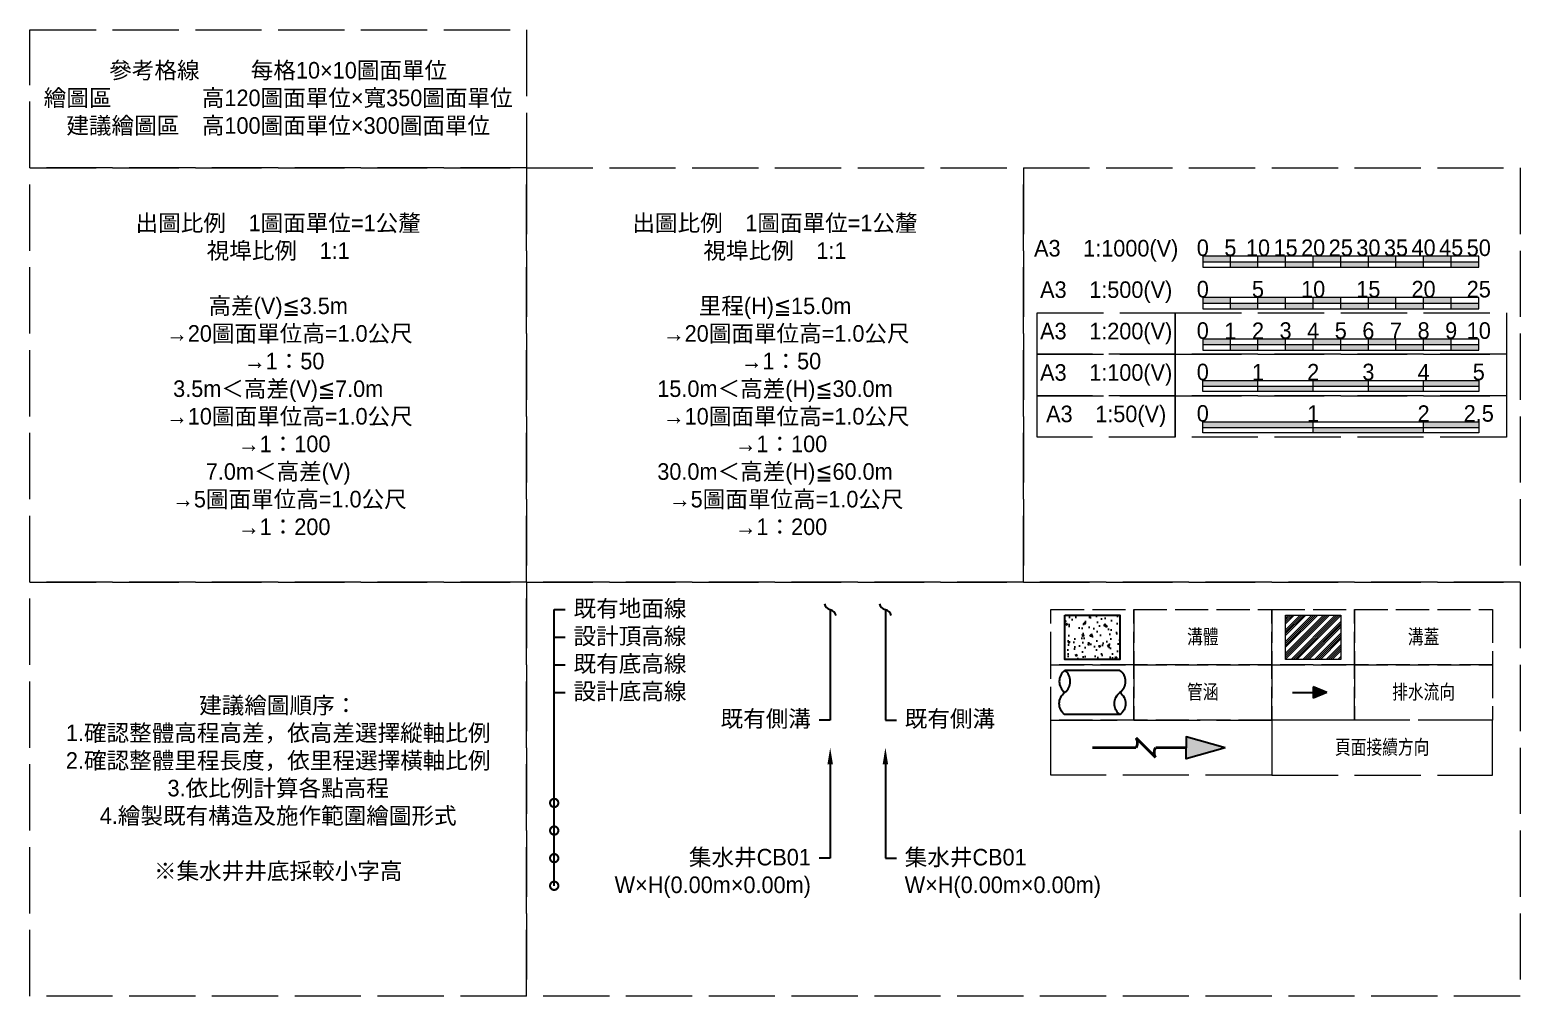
# Model space of a CAD drawing. Extents: x 0 to 729, y -900 to 276.
# Drawn here: x 459 to 729, y 51.6 to 226.6 of the extents above; entities that cross this region are included whole.
import ezdxf
from ezdxf import colors
from ezdxf.entities.mleader import LeaderData, LeaderLine
from ezdxf.math import Vec2, Vec3

# ---------------------------------------------------------------- set-up
doc = ezdxf.new("R2010")
doc.units = 0
doc.header["$MEASUREMENT"] = 0
doc.linetypes.add('ACAD_ISO02W100', pattern=[15, 12, -3])
doc.layers.get('0').update_dxf_attribs({"plot": 0})
for name, color, linetype, lineweight in [('一、1.基本-圖框', 7, 'Continuous', 20), ('三、1.文字-說明文字', 2, 'Continuous', 30), ('三、2.文字-一般說明', 7, 'Continuous', 20), ('三、3.文字-註解文字', 2, 'Continuous', 30), ('二、2.繪圖-施作項目', 181, 'Continuous', 30), ('二、3.繪圖-排水流向', 170, 'Continuous', 30), ('二、4.繪圖-設計鋪面', 40, 'Continuous', 20)]:
    doc.layers.add(name, color=color, linetype=linetype, lineweight=lineweight)
doc.layers.add('一、4.基本-隱藏', color=9, linetype='ACAD_ISO02W100', lineweight=20, plot=False)
doc.styles.add('一般說明', font='romans.shx', dxfattribs={"height": 4, "bigfont": 'genie.shx'})
doc.styles.add('次圖名', font='MS PGothic.ttf', dxfattribs={"height": 4})
doc.styles.add('註解文字', font='MS PGothic.ttf', dxfattribs={"height": 3})
doc.styles.add('說明文字', font='MS PGothic.ttf', dxfattribs={"height": 3})

# ---------------------------------------------------------------- blocks, each defined once
blk = doc.blocks.new('_DotSmall')
at = {"color": 0, "linetype": 'ByBlock', "const_width": 0.5}
blk.add_lwpolyline([(-0.0625, 0, 1), (0.0625, 0, 1)], format="xyb", close=True, dxfattribs=at)
blk = doc.blocks.new('_Integral')
at = {"color": 0, "linetype": 'ByBlock', "lineweight": -2}
for centre, start, end in [((0.445, -0.091), 102, 168), ((-0.445, 0.091), 282, 348)]:
    blk.add_arc(centre, 0.454, start, end, dxfattribs=at)
blk = doc.blocks.new('排水流向')
at = {"layer": '二、3.繪圖-排水流向'}
h = blk.add_hatch(color=256, dxfattribs=at)
h.dxf.hatch_style = 1
h.paths.add_polyline_path([(0, 1), (0, -1), (2.5, 0)])
for points in [[(-3.75, 0), (0, 0)], [(0, 1), (0, -1)], [(2.5, 0), (0, 1)], [(2.5, 0), (0, -1)]]:
    blk.add_lwpolyline(points, dxfattribs=at)
blk = doc.blocks.new('頁面接續方向')
at = {"layer": '三、1.文字-說明文字', "ltscale": 0.1}
h = blk.add_hatch(color=256, dxfattribs=at)
h.dxf.hatch_style = 1
h.paths.add_polyline_path([(16.96, -1.99), (24.08, -0.01), (16.96, 1.99), (16.96, 0)])
at = {"layer": '三、1.文字-說明文字', "ltscale": 0.1, "const_width": 0.5}
for points in [[(7.91, 0), (0, 0)], [(16.96, 0), (11.44, 0)]]:
    blk.add_lwpolyline(points, dxfattribs=at)
blk.add_lwpolyline([(11.44, 0, 0.282843), (11.44, -1.77), (7.91, 1.77, -0.282843), (7.91, 0)], format="xyb", dxfattribs=at)
at = {"layer": '三、1.文字-說明文字', "ltscale": 0.1}
for points in [[(24.08, -0.01), (16.96, 1.99), (16.96, 0), (16.96, 0)], [(24.08, -0.01), (16.96, -1.99), (16.96, 0), (16.96, 0)]]:
    blk.add_lwpolyline(points, dxfattribs=at)

msp = doc.modelspace()

# ---------------------------------------------------------------- hatches: boundary and pattern name
at = {"layer": '一、1.基本-圖框'}
h = msp.add_hatch(color=256, dxfattribs=at)
h.dxf.hatch_style = 1
h.paths.add_polyline_path([(676.54, 184.6), (676.54, 185.6), (671.54, 185.6), (671.54, 184.6)])
h = msp.add_hatch(color=256, dxfattribs=at)
h.dxf.hatch_style = 1
h.paths.add_polyline_path([(681.54, 183.6), (681.54, 184.6), (676.54, 184.6), (676.54, 183.6)])
h = msp.add_hatch(color=256, dxfattribs=at)
h.dxf.hatch_style = 1
h.paths.add_polyline_path([(681.54, 185.6), (681.54, 184.6), (686.54, 184.6), (686.54, 185.6)])
h = msp.add_hatch(color=256, dxfattribs=at)
h.dxf.hatch_style = 1
h.paths.add_polyline_path([(691.54, 183.6), (691.54, 184.6), (686.54, 184.6), (686.54, 183.6)])
h = msp.add_hatch(color=256, dxfattribs=at)
h.dxf.hatch_style = 1
h.paths.add_polyline_path([(696.54, 184.6), (696.54, 185.6), (691.54, 185.6), (691.54, 184.6)])
h = msp.add_hatch(color=256, dxfattribs=at)
h.dxf.hatch_style = 1
h.paths.add_polyline_path([(696.54, 184.6), (696.54, 183.6), (701.54, 183.6), (701.54, 184.6)])
h = msp.add_hatch(color=256, dxfattribs=at)
h.dxf.hatch_style = 1
h.paths.add_polyline_path([(706.54, 184.6), (706.54, 185.6), (701.54, 185.6), (701.54, 184.6)])
h = msp.add_hatch(color=256, dxfattribs=at)
h.dxf.hatch_style = 1
h.paths.add_polyline_path([(711.54, 183.6), (711.54, 184.6), (706.54, 184.6), (706.54, 183.6)])
h = msp.add_hatch(color=256, dxfattribs=at)
h.dxf.hatch_style = 1
h.paths.add_polyline_path([(711.54, 185.6), (711.54, 184.6), (716.54, 184.6), (716.54, 185.6)])
h = msp.add_hatch(color=256, dxfattribs=at)
h.dxf.hatch_style = 1
h.paths.add_polyline_path([(716.54, 184.6), (716.54, 183.6), (721.54, 183.6), (721.54, 184.6)])
h = msp.add_hatch(color=256, dxfattribs=at)
h.dxf.hatch_style = 1
h.paths.add_polyline_path([(676.54, 177.1), (676.54, 178.1), (671.54, 178.1), (671.54, 177.1)])
h = msp.add_hatch(color=256, dxfattribs=at)
h.dxf.hatch_style = 1
h.paths.add_polyline_path([(681.54, 176.1), (681.54, 177.1), (676.54, 177.1), (676.54, 176.1)])
h = msp.add_hatch(color=256, dxfattribs=at)
h.dxf.hatch_style = 1
h.paths.add_polyline_path([(681.54, 178.1), (681.54, 177.1), (686.54, 177.1), (686.54, 178.1)])
h = msp.add_hatch(color=256, dxfattribs=at)
h.dxf.hatch_style = 1
h.paths.add_polyline_path([(691.54, 176.1), (691.54, 177.1), (686.54, 177.1), (686.54, 176.1)])
h = msp.add_hatch(color=256, dxfattribs=at)
h.dxf.hatch_style = 1
h.paths.add_polyline_path([(696.54, 177.1), (696.54, 178.1), (691.54, 178.1), (691.54, 177.1)])
h = msp.add_hatch(color=256, dxfattribs=at)
h.dxf.hatch_style = 1
h.paths.add_polyline_path([(696.54, 177.1), (696.54, 176.1), (701.54, 176.1), (701.54, 177.1)])
h = msp.add_hatch(color=256, dxfattribs=at)
h.dxf.hatch_style = 1
h.paths.add_polyline_path([(706.54, 177.1), (706.54, 178.1), (701.54, 178.1), (701.54, 177.1)])
h = msp.add_hatch(color=256, dxfattribs=at)
h.dxf.hatch_style = 1
h.paths.add_polyline_path([(711.54, 176.1), (711.54, 177.1), (706.54, 177.1), (706.54, 176.1)])
h = msp.add_hatch(color=256, dxfattribs=at)
h.dxf.hatch_style = 1
h.paths.add_polyline_path([(711.54, 178.1), (711.54, 177.1), (716.54, 177.1), (716.54, 178.1)])
h = msp.add_hatch(color=256, dxfattribs=at)
h.dxf.hatch_style = 1
h.paths.add_polyline_path([(716.54, 177.1), (716.54, 176.1), (721.54, 176.1), (721.54, 177.1)])
h = msp.add_hatch(color=256, dxfattribs=at)
h.dxf.hatch_style = 1
h.paths.add_polyline_path([(676.54, 169.6), (676.54, 170.6), (671.54, 170.6), (671.54, 169.6)])
h = msp.add_hatch(color=256, dxfattribs=at)
h.dxf.hatch_style = 1
h.paths.add_polyline_path([(681.54, 170.6), (681.54, 169.6), (686.54, 169.6), (686.54, 170.6)])
h = msp.add_hatch(color=256, dxfattribs=at)
h.dxf.hatch_style = 1
h.paths.add_polyline_path([(696.54, 169.6), (696.54, 170.6), (691.54, 170.6), (691.54, 169.6)])
h = msp.add_hatch(color=256, dxfattribs=at)
h.dxf.hatch_style = 1
h.paths.add_polyline_path([(706.54, 169.6), (706.54, 170.6), (701.54, 170.6), (701.54, 169.6)])
h = msp.add_hatch(color=256, dxfattribs=at)
h.dxf.hatch_style = 1
h.paths.add_polyline_path([(711.54, 170.6), (711.54, 169.6), (716.54, 169.6), (716.54, 170.6)])
h = msp.add_hatch(color=256, dxfattribs=at)
h.dxf.hatch_style = 1
h.paths.add_polyline_path([(681.54, 168.6), (681.54, 169.6), (676.54, 169.6), (676.54, 168.6)])
h = msp.add_hatch(color=256, dxfattribs=at)
h.dxf.hatch_style = 1
h.paths.add_polyline_path([(691.54, 168.6), (691.54, 169.6), (686.54, 169.6), (686.54, 168.6)])
h = msp.add_hatch(color=256, dxfattribs=at)
h.dxf.hatch_style = 1
h.paths.add_polyline_path([(696.54, 169.6), (696.54, 168.6), (701.54, 168.6), (701.54, 169.6)])
h = msp.add_hatch(color=256, dxfattribs=at)
h.dxf.hatch_style = 1
h.paths.add_polyline_path([(711.54, 168.6), (711.54, 169.6), (706.54, 169.6), (706.54, 168.6)])
h = msp.add_hatch(color=256, dxfattribs=at)
h.dxf.hatch_style = 1
h.paths.add_polyline_path([(716.54, 169.6), (716.54, 168.6), (721.54, 168.6), (721.54, 169.6)])
h = msp.add_hatch(color=256, dxfattribs=at)
h.dxf.hatch_style = 1
h.paths.add_polyline_path([(671.54, 163.1), (671.54, 162.1), (681.54, 162.1), (681.54, 163.1)])
h = msp.add_hatch(color=256, dxfattribs=at)
h.dxf.hatch_style = 1
h.paths.add_polyline_path([(681.54, 162.1), (681.54, 161.1), (691.54, 161.1), (691.54, 162.1)])
h = msp.add_hatch(color=256, dxfattribs=at)
h.dxf.hatch_style = 1
h.paths.add_polyline_path([(691.54, 163.1), (691.54, 162.1), (701.54, 162.1), (701.54, 163.1)])
h = msp.add_hatch(color=256, dxfattribs=at)
h.dxf.hatch_style = 1
h.paths.add_polyline_path([(711.54, 161.1), (711.54, 162.1), (701.54, 162.1), (701.54, 161.1)])
h = msp.add_hatch(color=256, dxfattribs=at)
h.dxf.hatch_style = 1
h.paths.add_polyline_path([(711.54, 163.1), (711.54, 162.1), (721.54, 162.1), (721.54, 163.1)])
h = msp.add_hatch(color=256, dxfattribs=at)
h.dxf.hatch_style = 1
h.paths.add_polyline_path([(671.54, 155.6), (671.54, 154.6), (691.54, 154.6), (691.54, 155.6)])
h = msp.add_hatch(color=256, dxfattribs=at)
h.dxf.hatch_style = 1
h.paths.add_polyline_path([(691.54, 154.6), (691.54, 153.6), (711.54, 153.6), (711.54, 154.6)])
h = msp.add_hatch(color=256, dxfattribs=at)
h.dxf.hatch_style = 1
h.paths.add_polyline_path([(711.54, 155.6), (711.54, 154.6), (721.54, 154.6), (721.54, 155.6)])
at = {"layer": '二、2.繪圖-施作項目'}
h = msp.add_hatch(dxfattribs=at)
h.set_pattern_fill('AR-CONC', color=256, scale=0.5)
h.set_pattern_definition([(50, (217.4587, 149.5126), (3.5863, -0.31376), [0.375, -4.125]), (355, (217.4587, 149.5126), (-0.693757, 3.76096), [0.3, -3.3]), (100.4514, (217.7575, 149.4864), (2.892544, 3.4472), [0.3187, -3.50571]), (46.1842, (217.4587, 150.5126), (5.336207, -0.827596), [0.5625, -6.1875]), (96.6356, (217.9033, 150.4436), (4.67331, 4.87059), [0.47805, -5.25857]), (351.1842, (217.4587, 150.5126), (4.67331, 4.87059), [0.45, -4.95]), (21, (217.9587, 150.2626), (2.984535, -2.013094), [0.375, -4.125]), (326, (217.9587, 150.2626), (1.216577, 3.62575), [0.3, -3.3]), (71.4514, (218.2074, 150.0948), (4.201112, 1.612656), [0.3187, -3.50571]), (37.5, (217.4587, 149.5126), (0.0607993, 1.6644693), [0, -3.26, 0, -3.35, 0, -3.3125]), (7.5, (217.4587, 149.5126), (1.315348, 1.9720586), [0, -1.91, 0, -3.185, 0, -1.2625]), (327.5, (216.3437, 149.5126), (2.669112, -0.1127744), [0, -1.25, 0, -3.9, 0, -5.175]), (317.5, (215.8437, 149.5126), (2.915931, 0.500525), [0, -1.625, 0, -2.59, 0, -3.675])])
h.paths.add_polyline_path([(656.54, 112.6), (656.54, 120.6), (646.54, 120.6), (646.54, 112.6)])
at = {"layer": '二、4.繪圖-設計鋪面'}
h = msp.add_hatch(dxfattribs=at)
h.set_pattern_fill('ANSI34', color=256, scale=2)
h.set_pattern_definition([(45, (217.4587, 149.5126), (-1.06066, 1.06066), []), (45, (217.8122, 149.5126), (-1.06066, 1.06066), []), (45, (218.1658, 149.5126), (-1.06066, 1.06066), []), (45, (218.5193, 149.5126), (-1.06066, 1.06066), [])])
h.paths.add_polyline_path([(696.54, 112.6), (696.54, 120.6), (686.54, 120.6), (686.54, 112.6)])

# ---------------------------------------------------------------- linework, layer by layer
at = {"layer": '一、1.基本-圖框'}
for points in [[(721.54, 185.6), (671.54, 185.6), (671.54, 183.6), (721.54, 183.6)], [(721.54, 178.1), (671.54, 178.1), (671.54, 176.1), (721.54, 176.1)], [(721.54, 170.6), (671.54, 170.6), (671.54, 168.6), (721.54, 168.6)], [(721.54, 163.1), (721.54, 161.1), (671.54, 161.1), (671.54, 163.1)], [(671.54, 155.6), (721.54, 155.6), (721.54, 153.6), (671.54, 153.6)]]:
    msp.add_lwpolyline(points, close=True, dxfattribs=at)
for points in [[(671.54, 184.6), (721.54, 184.6)], [(676.54, 183.6), (676.54, 185.6)], [(681.54, 183.6), (681.54, 185.6)], [(686.54, 183.6), (686.54, 185.6)], [(691.54, 183.6), (691.54, 185.6)], [(696.54, 183.6), (696.54, 185.6)], [(701.54, 183.6), (701.54, 185.6)], [(706.54, 183.6), (706.54, 185.6)], [(711.54, 183.6), (711.54, 185.6)], [(716.54, 183.6), (716.54, 185.6)], [(671.54, 177.1), (721.54, 177.1)], [(676.54, 176.1), (676.54, 178.1)], [(681.54, 176.1), (681.54, 178.1)], [(686.54, 176.1), (686.54, 178.1)], [(691.54, 176.1), (691.54, 178.1)], [(696.54, 176.1), (696.54, 178.1)], [(701.54, 176.1), (701.54, 178.1)], [(706.54, 176.1), (706.54, 178.1)], [(711.54, 176.1), (711.54, 178.1)], [(716.54, 176.1), (716.54, 178.1)], [(676.54, 168.6), (676.54, 170.6)], [(681.54, 168.6), (681.54, 170.6)], [(686.54, 168.6), (686.54, 170.6)], [(691.54, 168.6), (691.54, 170.6)], [(696.54, 168.6), (696.54, 170.6)], [(701.54, 168.6), (701.54, 170.6)], [(706.54, 168.6), (706.54, 170.6)], [(711.54, 168.6), (711.54, 170.6)], [(716.54, 168.6), (716.54, 170.6)], [(671.54, 169.6), (721.54, 169.6)], [(671.54, 162.1), (721.54, 162.1)], [(681.54, 161.1), (681.54, 163.1)], [(691.54, 161.1), (691.54, 163.1)], [(701.54, 161.1), (701.54, 163.1)], [(711.54, 161.1), (711.54, 163.1)], [(671.54, 154.6), (721.54, 154.6)], [(691.54, 153.6), (691.54, 155.6)], [(711.54, 153.6), (711.54, 155.6)]]:
    msp.add_lwpolyline(points, dxfattribs=at)
at = {"layer": '一、4.基本-隱藏'}
for points in [[(459.04, 226.6), (549.04, 226.6), (549.04, 201.6), (459.04, 201.6)], [(459.04, 201.6), (549.04, 201.6), (549.04, 126.6), (459.04, 126.6)], [(549.04, 201.6), (639.04, 201.6), (639.04, 126.6), (549.04, 126.6)], [(639.04, 201.6), (729.04, 201.6), (729.04, 126.6), (639.04, 126.6)], [(641.54, 175.35), (666.54, 175.35), (666.54, 167.85), (641.54, 167.85)], [(666.54, 175.35), (726.54, 175.35), (726.54, 167.85), (666.54, 167.85)], [(641.54, 167.85), (666.54, 167.85), (666.54, 160.35), (641.54, 160.35)], [(666.54, 167.85), (726.54, 167.85), (726.54, 160.35), (666.54, 160.35)], [(641.54, 160.35), (666.54, 160.35), (666.54, 152.85), (641.54, 152.85)], [(666.54, 160.35), (726.54, 160.35), (726.54, 152.85), (666.54, 152.85)], [(459.04, 126.6), (549.04, 126.6), (549.04, 51.6), (459.04, 51.6)], [(549.04, 126.6), (729.04, 126.6), (729.04, 51.6), (549.04, 51.6)], [(644.04, 101.6), (684.04, 101.6), (684.04, 91.6), (644.04, 91.6)], [(724.04, 101.6), (684.04, 101.6), (684.04, 91.6), (724.04, 91.6)]]:
    msp.add_lwpolyline(points, close=True, dxfattribs=at)
at = {"layer": '一、4.基本-隱藏', "ltscale": 0.5}
for points in [[(644.04, 121.6), (659.04, 121.6), (659.04, 111.6), (644.04, 111.6)], [(659.04, 121.6), (684.04, 121.6), (684.04, 111.6), (659.04, 111.6)], [(684.04, 121.6), (699.04, 121.6), (699.04, 111.6), (684.04, 111.6)], [(699.04, 121.6), (724.04, 121.6), (724.04, 111.6), (699.04, 111.6)], [(644.04, 111.6), (659.04, 111.6), (659.04, 101.6), (644.04, 101.6)], [(659.04, 111.6), (684.04, 111.6), (684.04, 101.6), (659.04, 101.6)], [(684.04, 111.6), (699.04, 111.6), (699.04, 101.6), (684.04, 101.6)], [(699.04, 111.6), (724.04, 111.6), (724.04, 101.6), (699.04, 101.6)]]:
    msp.add_lwpolyline(points, close=True, dxfattribs=at)
at = {"layer": '二、2.繪圖-施作項目'}
msp.add_lwpolyline([(646.54, 120.6), (656.54, 120.6), (656.54, 112.6), (646.54, 112.6)], close=True, dxfattribs=at)
for points in [[(656.54, 102.6, -0.5), (656.54, 106.6, 0.5), (656.54, 110.6), (646.54, 110.6, 0.5), (646.54, 106.6)], [(656.54, 106.6, -0.5), (656.54, 102.6), (646.54, 102.6, -0.5), (646.54, 106.6, 0.5), (646.54, 110.6)]]:
    msp.add_lwpolyline(points, format="xyb", dxfattribs=at)
at = {"layer": '二、4.繪圖-設計鋪面'}
msp.add_lwpolyline([(686.54, 120.6), (696.54, 120.6), (696.54, 112.6), (686.54, 112.6)], close=True, dxfattribs=at)

# ---------------------------------------------------------------- block references
msp.add_blockref('排水流向', (691.54, 106.6))
at = {"layer": '三、1.文字-說明文字'}
msp.add_blockref('頁面接續方向', (651.54, 96.6), dxfattribs=at)

# ---------------------------------------------------------------- texts
at = {"layer": '一、1.基本-圖框', "char_height": 3, "style": '註解文字'}
for s, width, insert, attachment_point in [('{\\fMS PGothic|b0|i0|c128|p34;A3\u30001:}10{\\fMS PGothic|b0|i0|c128|p34;00(V)}', 25.0455, (654.04, 186.6), 5), ('{\\fMS PGothic|b0|i0|c128|p34;A3\u30001:}5{\\fMS PGothic|b0|i0|c128|p34;00(V)}', 24.3465, (654.04, 179.1), 5), ('{\\fMS PGothic|b0|i0|c128|p34;A3\u30001:}20{\\fMS PGothic|b0|i0|c128|p34;0(V)}', 24.3465, (654.04, 171.6), 5), ('{\\fMS PGothic|b0|i0|c128|p34;0}', 3.3882, (671.54, 170.6), 8), ('1', 3.3882, (676.54, 170.6), 8), ('2', 3.3882, (681.54, 170.6), 8), ('3', 3.3882, (686.54, 170.6), 8), ('4', 3.3882, (691.54, 170.6), 8), ('5', 3.3882, (696.54, 170.6), 8), ('6', 3.3882, (701.54, 170.6), 8), ('7', 3.3882, (706.54, 170.6), 8), ('8', 3.3882, (711.54, 170.6), 8), ('9', 3.3882, (716.54, 170.6), 8), ('10', 3.3882, (721.54, 170.6), 8), ('{\\fMS PGothic|b0|i0|c128|p34;A3\u30001:}10{\\fMS PGothic|b0|i0|c128|p34;0(V)}', 23.6132, (654.04, 164.1), 5), ('{\\fMS PGothic|b0|i0|c128|p34;0}', 3.3882, (671.54, 163.1), 8), ('1', 3.3882, (681.54, 163.1), 8), ('2', 3.3882, (691.54, 163.1), 8), ('3', 3.3882, (701.54, 163.1), 8), ('4', 3.3882, (711.54, 163.1), 8), ('5', 3.3882, (721.54, 163.1), 8), ('{\\fMS PGothic|b0|i0|c128|p34;A3\u30001:}5{\\fMS PGothic|b0|i0|c128|p34;0(V)}', 23.3155, (654.04, 156.6), 5), ('{\\fMS PGothic|b0|i0|c128|p34;0}', 3.3882, (671.54, 155.6), 8), ('1', 3.3882, (691.54, 155.6), 8), ('2', 3.3882, (711.54, 155.6), 8), ('2.5', 3.3882, (721.54, 155.6), 8)]:
    msp.add_mtext_dynamic_manual_height_columns(s, width=width, gutter_width=15, heights=[0], dxfattribs=dict(at, insert=insert, attachment_point=attachment_point))
at = {"layer": '一、1.基本-圖框', "char_height": 3, "width": 3.3882, "attachment_point": 8, "style": '次圖名'}
for s, insert in [('0', (671.54, 185.6)), ('5', (676.54, 185.6)), ('10', (681.54, 185.6)), ('15', (686.54, 185.6)), ('20', (691.54, 185.6)), ('25', (696.54, 185.6)), ('30', (701.54, 185.6)), ('35', (706.54, 185.6)), ('40', (711.54, 185.6)), ('45', (716.54, 185.6)), ('50', (721.54, 185.6)), ('0', (671.54, 178.1)), ('5', (681.54, 178.1)), ('10', (691.54, 178.1)), ('15', (701.54, 178.1)), ('20', (711.54, 178.1)), ('25', (721.54, 178.1))]:
    msp.add_mtext(s, dxfattribs=dict(at, insert=insert))
at = {"layer": '三、1.文字-說明文字', "char_height": 3, "attachment_point": 5}
for s, width, gutter_width, heights, insert, style in [('{\\fMS PGothic|b0|i0|c128|p34;參考格線\u3000\u3000 每格10×10圖面單位\\P繪圖區\u3000\u3000\u3000\u3000高120圖面單位×寬350圖面單位\\P建議繪圖區\u3000高100圖面單位×300圖面單位}', 85.5782, 15, [16.89], (504.04, 214.1), '註解文字'), ('{\\fMS PGothic|b0|i0|c128|p34;出圖比例\u30001圖面單位=1公釐\\P視埠比例\u30001:1\\P\\P高差(V)≦3.5m\\P\u3000→20圖面單位高=1.0公尺\\P  →1：50\\P3.5m＜高差(V)≦7.0m\\P\u3000→10圖面單位高=1.0公尺\\P  →1：100\\P7.0m＜高差(V)\\P\u3000→5圖面單位高=1.0公尺\\P  →1：200}', 85.5812, 0, [65.43], (504.04, 164.1), '說明文字'), ('{\\fMS PGothic|b0|i0|c128|p34;出圖比例\u30001圖面單位=1公釐\\P視埠比例\u30001:1\\P\\P里程(H)≦15.0m\\P\u3000→20圖面單位高=1.0公尺\\P  →1：50\\P15.0m＜高差(H)≦30.0m\\P\u3000→10圖面單位高=1.0公尺\\P  →1：100\\P30.0m＜高差(H)≦60.0m\\P\u3000→5圖面單位高=1.0公尺\\P  →1：200}', 85.5812, 0, [65.43], (594.04, 164.1), '說明文字'), ('{\\fMS PGothic|b0|i0|c128|p34;建議繪圖順序：\\P1.確認整體高程高差，依高差選擇縱軸比例\\P2.確認整體里程長度，依里程選擇橫軸比例\\P3.依比例計算各點高程\\P4.繪製既有構造及施作範圍繪圖形式\\P\\P※集水井井底採較小字高}', 85.5812, 0, [59.74], (504.04, 89.1), '說明文字')]:
    msp.add_mtext_dynamic_manual_height_columns(s, width=width, gutter_width=gutter_width, heights=heights, dxfattribs=dict(at, insert=insert, style=style))
at = {"layer": '三、2.文字-一般說明', "char_height": 3, "attachment_point": 5, "style": '一般說明'}
for s, insert in [('溝體', (671.54, 116.6)), ('溝蓋', (711.54, 116.6)), ('管涵', (671.54, 106.6)), ('排水流向', (711.54, 106.6)), ('頁面接續方向', (704.04, 96.6))]:
    msp.add_mtext_dynamic_manual_height_columns(s, width=22.4139, gutter_width=1, heights=[0], dxfattribs=dict(at, insert=insert))

# ---------------------------------------------------------------- leaders
at = {"layer": '三、3.文字-註解文字'}
ml = msp.add_multileader_mtext('Standard', dxfattribs=at)
ml.set_content('既有地面{\\fMS PGothic|b0|i0|c128|p34;線}', color=256, style='註解文字')
ml.set_leader_properties(color=256, linetype='ByLayer', lineweight=-1)
ml.set_arrow_properties(name='DOTSMALL')
ml.build(insert=Vec2(0, 0))
ml.multileader.update_dxf_attribs({"dogleg_length": 2, "arrow_head_size": 3})
ctx = ml.context
ctx.base_point, ctx.char_height, ctx.arrow_head_size, ctx.landing_gap_size, ctx.plane_origin = Vec3(556.04, 121.6), 3, 3, 1.5, Vec3(554.04, 86.6)
notes = []
notes.append((ctx, [(1, (1, 1, 0), (554.04, 121.6), (1, 0), 2, [(0, [(554.04, 86.6)], 0, [])])]))
ctx.mtext.insert, ctx.mtext.flow_direction = Vec3(557.54, 123.31), 5
ml = msp.add_multileader_mtext('Standard', dxfattribs=at)
ml.set_content('既有側溝', color=256, style='註解文字')
ml.set_leader_properties(color=256, linetype='ByLayer', lineweight=-1)
ml.set_arrow_properties(name='INTEGRAL')
ml.build(insert=Vec2(0, 0))
ml.multileader.update_dxf_attribs({"dogleg_length": 2, "arrow_head_size": 3})
ctx = ml.context
ctx.base_point, ctx.char_height, ctx.arrow_head_size, ctx.landing_gap_size, ctx.plane_origin = Vec3(582.1, 101.6), 3, 3, 1.5, Vec3(604.04, 121.6)
ctx.text_align_type = 2
notes.append((ctx, [(0, (1, 1, 0), (604.04, 101.6), (-1, 0), 2, [(0, [(604.04, 121.6)], 0, [])])]))
ctx.mtext.insert, ctx.mtext.alignment, ctx.mtext.flow_direction = Vec3(600.54, 103.35), 3, 5
ml = msp.add_multileader_mtext('Standard', dxfattribs=at)
ml.set_content('既有側溝', color=256, style='註解文字')
ml.set_leader_properties(color=256, linetype='ByLayer', lineweight=-1)
ml.set_arrow_properties(name='INTEGRAL')
ml.build(insert=Vec2(0, 0))
ml.multileader.update_dxf_attribs({"dogleg_length": 2, "arrow_head_size": 3})
ctx = ml.context
ctx.base_point, ctx.char_height, ctx.arrow_head_size, ctx.landing_gap_size, ctx.plane_origin = Vec3(616.04, 101.6), 3, 3, 1.5, Vec3(614.04, 121.6)
notes.append((ctx, [(0, (1, 1, 0), (614.04, 101.6), (1, 0), 2, [(0, [(614.04, 121.6)], 0, [])])]))
ctx.mtext.insert, ctx.mtext.flow_direction = Vec3(617.54, 103.35), 5
ml = msp.add_multileader_mtext('Standard', dxfattribs=at)
ml.set_content('{\\fMS PGothic|b0|i0|c128|p34;設計}頂{\\fMS PGothic|b0|i0|c128|p34;高線}', color=256, style='註解文字')
ml.set_leader_properties(color=256, linetype='ByLayer', lineweight=-1)
ml.set_arrow_properties(name='DOTSMALL')
ml.build(insert=Vec2(0, 0))
ml.multileader.update_dxf_attribs({"dogleg_length": 2, "arrow_head_size": 3})
ctx = ml.context
ctx.base_point, ctx.char_height, ctx.arrow_head_size, ctx.landing_gap_size, ctx.plane_origin = Vec3(556.04, 116.6), 3, 3, 1.5, Vec3(554.04, 86.6)
notes.append((ctx, [(1, (1, 1, 0), (554.04, 116.6), (1, 0), 2, [(0, [(554.04, 81.6)], 0, [])])]))
ctx.mtext.insert, ctx.mtext.flow_direction = Vec3(557.54, 118.31), 5
ml = msp.add_multileader_mtext('Standard', dxfattribs=at)
ml.set_content('既有{\\fMS PGothic|b0|i0|c128|p34;底高線}', color=256, style='註解文字')
ml.set_leader_properties(color=256, linetype='ByLayer', lineweight=-1)
ml.set_arrow_properties(name='DOTSMALL')
ml.build(insert=Vec2(0, 0))
ml.multileader.update_dxf_attribs({"dogleg_length": 2, "arrow_head_size": 3})
ctx = ml.context
ctx.base_point, ctx.char_height, ctx.arrow_head_size, ctx.landing_gap_size, ctx.plane_origin = Vec3(556.04, 111.6), 3, 3, 1.5, Vec3(554.04, 86.6)
notes.append((ctx, [(1, (1, 1, 0), (554.04, 111.6), (1, 0), 2, [(0, [(554.04, 76.6)], 0, [])])]))
ctx.mtext.insert, ctx.mtext.flow_direction = Vec3(557.54, 113.31), 5
ml = msp.add_multileader_mtext('Standard', dxfattribs=at)
ml.set_content('設計底高線', color=256, style='註解文字')
ml.set_leader_properties(color=256, linetype='ByLayer', lineweight=-1)
ml.set_arrow_properties(name='DOTSMALL')
ml.build(insert=Vec2(0, 0))
ml.multileader.update_dxf_attribs({"dogleg_length": 2, "arrow_head_size": 3})
ctx = ml.context
ctx.base_point, ctx.char_height, ctx.arrow_head_size, ctx.landing_gap_size, ctx.plane_origin = Vec3(556.04, 106.6), 3, 3, 1.5, Vec3(554.04, 86.6)
notes.append((ctx, [(1, (1, 1, 0), (554.04, 106.6), (1, 0), 2, [(0, [(554.04, 71.6)], 0, [])])]))
ctx.mtext.insert, ctx.mtext.flow_direction = Vec3(557.54, 108.31), 5
ml = msp.add_multileader_mtext('Standard', dxfattribs=at)
ml.set_content('{\\fMS PGothic|b0|i0|c128|p34;集水井CB01\\PW×H(0.00m×0.00m)}', color=256, style='註解文字')
ml.set_leader_properties(color=256, linetype='ByLayer', lineweight=-1)
ml.build(insert=Vec2(0, 0))
ml.multileader.update_dxf_attribs({"dogleg_length": 2, "arrow_head_size": 3})
ctx = ml.context
ctx.base_point, ctx.char_height, ctx.arrow_head_size, ctx.landing_gap_size, ctx.plane_origin = Vec3(560.55, 76.6), 3, 3, 1.5, Vec3(604.04, 96.6)
ctx.text_align_type = 2
notes.append((ctx, [(0, (1, 1, 0), (604.04, 76.6), (-1, 0), 2, [(0, [(604.04, 96.6)], 0, [])])]))
ctx.mtext.insert, ctx.mtext.alignment, ctx.mtext.flow_direction = Vec3(600.54, 78.28), 3, 5
ml = msp.add_multileader_mtext('Standard', dxfattribs=at)
ml.set_content('{\\fMS PGothic|b0|i0|c128|p34;集水井CB01}\\P{\\fMS PGothic|b0|i0|c128|p34;W×H(0.00m×0.00m)}', color=256, style='註解文字')
ml.set_leader_properties(color=256, linetype='ByLayer', lineweight=-1)
ml.build(insert=Vec2(0, 0))
ml.multileader.update_dxf_attribs({"dogleg_length": 2, "arrow_head_size": 3})
ctx = ml.context
ctx.base_point, ctx.char_height, ctx.arrow_head_size, ctx.landing_gap_size, ctx.plane_origin = Vec3(616.04, 76.6), 3, 3, 1.5, Vec3(614.04, 96.6)
notes.append((ctx, [(0, (1, 1, 0), (614.04, 76.6), (1, 0), 2, [(0, [(614.04, 96.6)], 0, [])])]))
ctx.mtext.insert, ctx.mtext.flow_direction = Vec3(617.54, 78.28), 5
for ctx, leaders in notes:
    for number, flags, end, landing, length, lines in leaders:
        leader = LeaderData()
        leader.index, (leader.has_last_leader_line, leader.has_dogleg_vector, leader.attachment_direction) = number, flags
        leader.last_leader_point, leader.dogleg_vector, leader.dogleg_length = Vec3(end), Vec3(landing), length
        for number, points, colour, breaks in lines:
            line = LeaderLine()
            line.index, line.vertices, line.color, line.breaks = number, Vec3.list(points), colors.encode_raw_color(colour), breaks
            leader.lines.append(line)
        ctx.leaders.append(leader)

doc.saveas('drawing.dxf')
